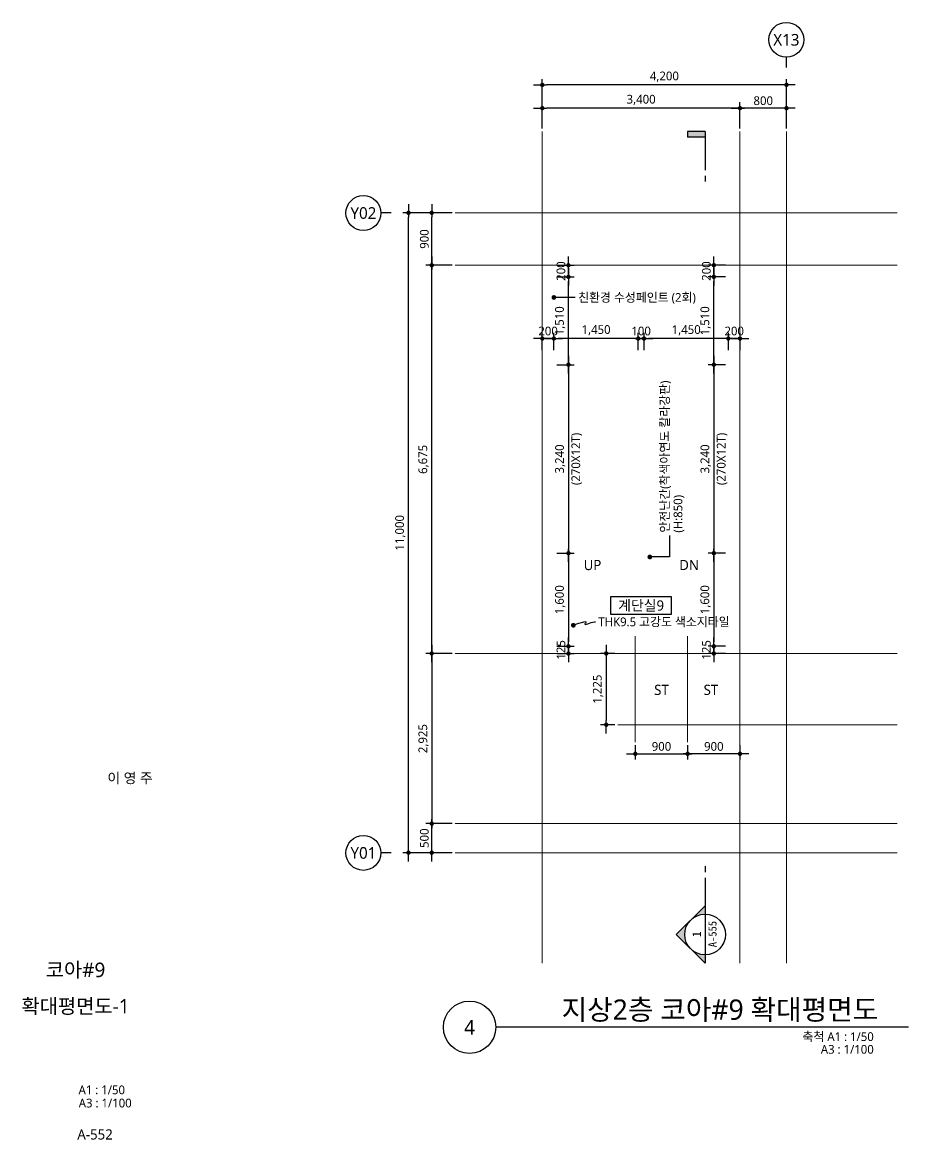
# Model space of a CAD drawing. Header units: millimetres. Extents: x 1467181 to 1850972, y 836037 to 895281.
# Drawn here: x 1764351 to 1779591, y 874037 to 893244 of the extents above; entities that cross this region are included whole.
import ezdxf
from ezdxf.enums import TextEntityAlignment as Align

# ---------------------------------------------------------------- set-up
doc = ezdxf.new("R2010")
doc.units = ezdxf.units.MM
doc.header["$MEASUREMENT"] = 0
doc.linetypes.add('CEN', pattern=[62, 60, -1, 0, -1])
doc.layers.get('0').update_dxf_attribs({"linetype": 'CONTINUOUS'})
for name, color, linetype, lineweight in [('A-AXIS-BUBL', 7, 'CONTINUOUS', 25), ('A-BORD-TEXT', 3, 'CONTINUOUS', 25), ('A-CNTL', 1, 'CEN', 15), ('A-DIMS', 7, 'CONTINUOUS', 25), ('A-MKXS-LEAD', 7, 'CONTINUOUS', 25), ('A-MKXS-MAK1', 3, 'CONTINUOUS', 25), ('A-MKXS-TEXT1', 3, 'CONTINUOUS', 25), ('A-MKXS-TEXT2', 7, 'CONTINUOUS', 25), ('A-MKXX-NAME', 3, 'CONTINUOUS', 25), ('A-MKXX-SYMB', 7, 'CONTINUOUS', 25), ('A-XXXX-SYMB', 7, 'CONTINUOUS', 25), ('A-XXXX-TXT1', 3, 'CONTINUOUS', 25), ('A-XXXX-TXT2', 3, 'CONTINUOUS', 25)]:
    doc.layers.add(name, color=color, linetype=linetype, lineweight=lineweight)
doc.styles.add('HY울릉도L', font='')
doc.styles.add('돋움체', font='')
doc.styles.add('맑은고딕', font='malgun.ttf')
doc.styles.get('HY울릉도L').set_extended_font_data('HYwulM')
doc.styles.get('돋움체').set_extended_font_data('DotumChe')
doc.dimstyles.new('CDIM', dxfattribs={"dimtxt": 3, "dimasz": 1.5, "dimexe": 2, "dimexo": 1, "dimgap": 1, "dimtad": 1, "dimdec": 0, "dimrnd": 0.5, "dimzin": 0, "dimdsep": 32, "dimlunit": 6, "dimtxsty": 'HY울릉도L', "dimblk1": '_CIDOT', "dimblk2": '_CIDOT', "dimsah": 1, "dimcen": 5.5, "dimclrd": 2, "dimclre": 2, "dimclrt": 7, "dimadec": 0, "dimazin": 0, "dimtfac": 1, "dimtdec": 0, "dimtix": 1, "dimtmove": 2, "dimatfit": 1, "dimldrblk": '_CIDOT', "dimfxl": 1, "dimtolj": 1, "dimtzin": 0, "dimlwd": -1, "dimarcsym": 0})

# ---------------------------------------------------------------- blocks, each defined once
blk = doc.blocks.new('_CIDOT')
at = {"color": 0, "linetype": 'ByBlock'}
blk.add_line((2, 0), (-1, 0), dxfattribs=at)
at = {"color": 0, "linetype": 'ByBlock', "const_width": 0.5}
blk.add_lwpolyline([(-0.25, 0, 1), (0.25, 0, 1)], format="xyb", close=True, dxfattribs=at)
blk = doc.blocks.new('*D25')
at = {"layer": 'A-DIMS', "lineweight": -2, "transparency": 16777216}
for p, q in [((-800, 12450), (-800, 12900)), ((0, 12450), (0, 12900))]:
    blk.add_line(p, q, dxfattribs=at)
at = {"layer": 'A-DIMS', "transparency": 16777216}
blk.add_line((-75, 12800), (-725, 12800), dxfattribs=at)
at = {"layer": 'A-DIMS', "transparency": 16777216, "xscale": 75, "yscale": 75, "zscale": 75, "rotation": 180}
blk.add_blockref('_CIDOT', (-800, 12800), dxfattribs=at)
at = {"layer": 'A-DIMS', "transparency": 16777216, "xscale": 75, "yscale": 75, "zscale": 75}
blk.add_blockref('_CIDOT', (0, 12800), dxfattribs=at)
at = {"layer": 'A-DIMS', "color": 3, "transparency": 16777216, "insert": (-400, 12927), "char_height": 150, "attachment_point": 5, "style": '맑은고딕'}
blk.add_mtext('\\A1;800', dxfattribs=at)
blk = doc.blocks.new('*D26')
at = {"layer": 'A-DIMS', "lineweight": -2, "transparency": 16777216}
for p, q in [((-5750, 11000), (-6200, 11000)), ((-5750, 10100), (-6200, 10100))]:
    blk.add_line(p, q, dxfattribs=at)
at = {"layer": 'A-DIMS', "transparency": 16777216}
blk.add_line((-6100, 10175), (-6100, 10925), dxfattribs=at)
at = {"layer": 'A-DIMS', "transparency": 16777216, "xscale": 75, "yscale": 75, "zscale": 75}
for p, rotation in [((-6100, 11000), 90), ((-6100, 10100), 270)]:
    blk.add_blockref('_CIDOT', p, dxfattribs=dict(at, rotation=rotation))
at = {"layer": 'A-DIMS', "color": 3, "transparency": 16777216, "insert": (-6227, 10550), "char_height": 150, "attachment_point": 5, "rotation": 90, "style": '맑은고딕'}
blk.add_mtext('\\A1;900', dxfattribs=at)
blk = doc.blocks.new('*D27')
at = {"layer": 'A-DIMS', "lineweight": -2, "transparency": 16777216}
for p, q in [((-4200, 12450), (-4200, 12900)), ((-800, 12450), (-800, 12900))]:
    blk.add_line(p, q, dxfattribs=at)
at = {"layer": 'A-DIMS', "transparency": 16777216}
blk.add_line((-875, 12800), (-4125, 12800), dxfattribs=at)
at = {"layer": 'A-DIMS', "transparency": 16777216, "xscale": 75, "yscale": 75, "zscale": 75, "rotation": 180}
blk.add_blockref('_CIDOT', (-4200, 12800), dxfattribs=at)
at = {"layer": 'A-DIMS', "transparency": 16777216, "xscale": 75, "yscale": 75, "zscale": 75}
blk.add_blockref('_CIDOT', (-800, 12800), dxfattribs=at)
at = {"layer": 'A-DIMS', "color": 3, "transparency": 16777216, "insert": (-2500, 12940), "char_height": 150, "attachment_point": 5, "style": '맑은고딕'}
blk.add_mtext('\\A1;3,400', dxfattribs=at)
blk = doc.blocks.new('*D28')
at = {"layer": 'A-DIMS', "lineweight": -2, "transparency": 16777216}
for p, q in [((-4200, 12450), (-4200, 13300)), ((0, 12450), (0, 13300))]:
    blk.add_line(p, q, dxfattribs=at)
at = {"layer": 'A-DIMS', "transparency": 16777216}
blk.add_line((-75, 13200), (-4125, 13200), dxfattribs=at)
at = {"layer": 'A-DIMS', "transparency": 16777216, "xscale": 75, "yscale": 75, "zscale": 75, "rotation": 180}
blk.add_blockref('_CIDOT', (-4200, 13200), dxfattribs=at)
at = {"layer": 'A-DIMS', "transparency": 16777216, "xscale": 75, "yscale": 75, "zscale": 75}
blk.add_blockref('_CIDOT', (0, 13200), dxfattribs=at)
at = {"layer": 'A-DIMS', "color": 3, "transparency": 16777216, "insert": (-2100, 13340), "char_height": 150, "attachment_point": 5, "style": '맑은고딕'}
blk.add_mtext('\\A1;4,200', dxfattribs=at)
blk = doc.blocks.new('*D29')
at = {"layer": 'A-DIMS', "lineweight": -2, "transparency": 16777216}
for p, q in [((-5750, 11000), (-6600, 11000)), ((-5750, 0), (-6600, 0))]:
    blk.add_line(p, q, dxfattribs=at)
at = {"layer": 'A-DIMS', "transparency": 16777216}
blk.add_line((-6500, 75), (-6500, 10925), dxfattribs=at)
at = {"layer": 'A-DIMS', "transparency": 16777216, "xscale": 75, "yscale": 75, "zscale": 75}
for p, rotation in [((-6500, 11000), 90), ((-6500, 0), 270)]:
    blk.add_blockref('_CIDOT', p, dxfattribs=dict(at, rotation=rotation))
at = {"layer": 'A-DIMS', "color": 3, "transparency": 16777216, "insert": (-6640, 5500), "char_height": 150, "attachment_point": 5, "rotation": 90, "style": '맑은고딕'}
blk.add_mtext('\\A1;11,000', dxfattribs=at)
blk = doc.blocks.new('*D30')
at = {"layer": 'A-DIMS', "lineweight": -2, "transparency": 16777216}
for p, q in [((-5750, 500), (-6200, 500)), ((-5750, 0), (-6200, 0))]:
    blk.add_line(p, q, dxfattribs=at)
at = {"layer": 'A-DIMS', "transparency": 16777216}
blk.add_line((-6100, 75), (-6100, 425), dxfattribs=at)
at = {"layer": 'A-DIMS', "transparency": 16777216, "xscale": 75, "yscale": 75, "zscale": 75}
for p, rotation in [((-6100, 500), 90), ((-6100, 0), 270)]:
    blk.add_blockref('_CIDOT', p, dxfattribs=dict(at, rotation=rotation))
at = {"layer": 'A-DIMS', "color": 3, "transparency": 16777216, "insert": (-6227, 250), "char_height": 150, "attachment_point": 5, "rotation": 90, "style": '맑은고딕'}
blk.add_mtext('\\A1;500', dxfattribs=at)
blk = doc.blocks.new('*D31')
at = {"layer": 'A-DIMS', "lineweight": -2, "transparency": 16777216}
for p, q in [((-5750, 3425), (-6200, 3425)), ((-5750, 500), (-6200, 500))]:
    blk.add_line(p, q, dxfattribs=at)
at = {"layer": 'A-DIMS', "transparency": 16777216}
blk.add_line((-6100, 3350), (-6100, 575), dxfattribs=at)
at = {"layer": 'A-DIMS', "transparency": 16777216, "xscale": 75, "yscale": 75, "zscale": 75}
for p, rotation in [((-6100, 3425), 90), ((-6100, 500), 270)]:
    blk.add_blockref('_CIDOT', p, dxfattribs=dict(at, rotation=rotation))
at = {"layer": 'A-DIMS', "color": 3, "transparency": 16777216, "insert": (-6240, 1962), "char_height": 150, "attachment_point": 5, "rotation": 90, "style": '맑은고딕'}
blk.add_mtext('\\A1;2,925', dxfattribs=at)
blk = doc.blocks.new('*D32')
at = {"layer": 'A-DIMS', "lineweight": -2, "transparency": 16777216}
for p, q in [((-5750, 10100), (-6200, 10100)), ((-5750, 3425), (-6200, 3425))]:
    blk.add_line(p, q, dxfattribs=at)
at = {"layer": 'A-DIMS', "transparency": 16777216}
blk.add_line((-6100, 3500), (-6100, 10025), dxfattribs=at)
at = {"layer": 'A-DIMS', "transparency": 16777216, "xscale": 75, "yscale": 75, "zscale": 75}
for p, rotation in [((-6100, 10100), 90), ((-6100, 3425), 270)]:
    blk.add_blockref('_CIDOT', p, dxfattribs=dict(at, rotation=rotation))
at = {"layer": 'A-DIMS', "color": 3, "transparency": 16777216, "insert": (-6240, 6762), "char_height": 150, "attachment_point": 5, "rotation": 90, "style": '맑은고딕'}
blk.add_mtext('\\A1;6,675', dxfattribs=at)
blk = doc.blocks.new('*D33')
at = {"layer": 'A-DIMS', "lineweight": -2, "transparency": 16777216}
for p, q in [((-2600, 1850), (-2600, 1600)), ((-1700, 1850), (-1700, 1600))]:
    blk.add_line(p, q, dxfattribs=at)
at = {"layer": 'A-DIMS', "transparency": 16777216}
blk.add_line((-2525, 1700), (-1775, 1700), dxfattribs=at)
at = {"layer": 'A-DIMS', "transparency": 16777216, "xscale": 75, "yscale": 75, "zscale": 75, "rotation": 180}
blk.add_blockref('_CIDOT', (-2600, 1700), dxfattribs=at)
at = {"layer": 'A-DIMS', "transparency": 16777216, "xscale": 75, "yscale": 75, "zscale": 75}
blk.add_blockref('_CIDOT', (-1700, 1700), dxfattribs=at)
at = {"layer": 'A-DIMS', "color": 3, "transparency": 16777216, "insert": (-2150, 1827), "char_height": 150, "attachment_point": 5, "style": '맑은고딕'}
blk.add_mtext('\\A1;900', dxfattribs=at)
blk = doc.blocks.new('*D34')
at = {"layer": 'A-DIMS', "lineweight": -2, "transparency": 16777216}
for p, q in [((-1700, 1850), (-1700, 1600)), ((-800, 1850), (-800, 1600))]:
    blk.add_line(p, q, dxfattribs=at)
at = {"layer": 'A-DIMS', "transparency": 16777216}
blk.add_line((-875, 1700), (-1625, 1700), dxfattribs=at)
at = {"layer": 'A-DIMS', "transparency": 16777216, "xscale": 75, "yscale": 75, "zscale": 75, "rotation": 180}
blk.add_blockref('_CIDOT', (-1700, 1700), dxfattribs=at)
at = {"layer": 'A-DIMS', "transparency": 16777216, "xscale": 75, "yscale": 75, "zscale": 75}
blk.add_blockref('_CIDOT', (-800, 1700), dxfattribs=at)
at = {"layer": 'A-DIMS', "color": 3, "transparency": 16777216, "insert": (-1250, 1827), "char_height": 150, "attachment_point": 5, "style": '맑은고딕'}
blk.add_mtext('\\A1;900', dxfattribs=at)
blk = doc.blocks.new('*D35')
at = {"layer": 'A-DIMS', "lineweight": -2, "transparency": 16777216}
for p, q in [((-2950, 3425), (-3200, 3425)), ((-2950, 2200), (-3200, 2200))]:
    blk.add_line(p, q, dxfattribs=at)
at = {"layer": 'A-DIMS', "transparency": 16777216}
blk.add_line((-3100, 3350), (-3100, 2275), dxfattribs=at)
at = {"layer": 'A-DIMS', "transparency": 16777216, "xscale": 75, "yscale": 75, "zscale": 75}
for p, rotation in [((-3100, 3425), 90), ((-3100, 2200), 270)]:
    blk.add_blockref('_CIDOT', p, dxfattribs=dict(at, rotation=rotation))
at = {"layer": 'A-DIMS', "color": 3, "transparency": 16777216, "insert": (-3240, 2812), "char_height": 150, "attachment_point": 5, "rotation": 90, "style": '맑은고딕'}
blk.add_mtext('\\A1;1,225', dxfattribs=at)
blk = doc.blocks.new('CORE 9- 단면')
at = {"layer": 'A-MKXS-MAK1'}
blk.add_hatch(color=256, dxfattribs=at).paths.add_polyline_path([(22637, 13698), (22637, 13798), (22937, 13798), (22937, 13698)])
h = blk.add_hatch(color=256, dxfattribs=at)
h.paths.add_polyline_path([(22442, -7), (22690, 241, 0.414214), (22690, -254)])
h.paths.add_polyline_path([(22690, 241), (22937, 488), (22937, 343, 0.198912)])
h.paths.add_polyline_path([(22690, -254, 0.198912), (22937, -357), (22937, -502)])
for p, q in [((22637, 13798), (22637, 13698)), ((22937, 13798), (22637, 13798)), ((22937, 13698), (22637, 13698)), ((22937, 13798), (22937, 13135)), ((22937, 13035), (22937, 12935)), ((22937, 1166), (22937, 1066)), ((22937, 966), (22937, -502)), ((22937, 488), (22442, -7)), ((22937, -502), (22442, -7))]:
    blk.add_line(p, q, dxfattribs=at)
blk.add_circle((22937, -7), 350, dxfattribs=at)
at = {"layer": 'A-MKXS-TEXT2', "style": '돋움체'}
for s, height, p in [('A-555', 140, (23065, 0)), ('1', 150, (22793, -2))]:
    blk.add_text(s, height=height, rotation=90, dxfattribs=at).set_placement(p, align=Align.MIDDLE)
blk = doc.blocks.new('*D411')
at = {"layer": 'A-DIMS', "lineweight": -2, "transparency": 16777216}
for p, q in [((1776441, 887359), (1776141, 887359)), ((1776441, 884119), (1776141, 884119))]:
    blk.add_line(p, q, dxfattribs=at)
at = {"layer": 'A-DIMS', "transparency": 16777216}
blk.add_line((1776241, 887284), (1776241, 884194), dxfattribs=at)
at = {"layer": 'A-DIMS', "transparency": 16777216, "xscale": 75, "yscale": 75, "zscale": 75}
for p, rotation in [((1776241, 887359), 90), ((1776241, 884119), 270)]:
    blk.add_blockref('_CIDOT', p, dxfattribs=dict(at, rotation=rotation))
at = {"layer": 'A-DIMS', "color": 3, "transparency": 16777216, "char_height": 150, "attachment_point": 5, "rotation": 90, "style": '맑은고딕'}
for s, insert in [('\\A1;(270X12T)', (1776384, 885739)), ('\\A1;3,240', (1776101, 885739))]:
    blk.add_mtext(s, dxfattribs=dict(at, insert=insert))
blk = doc.blocks.new('*D412')
at = {"layer": 'A-DIMS', "lineweight": -2, "transparency": 16777216}
for p, q in [((1776441, 888869), (1776141, 888869)), ((1776441, 887359), (1776141, 887359))]:
    blk.add_line(p, q, dxfattribs=at)
at = {"layer": 'A-DIMS', "transparency": 16777216}
blk.add_line((1776241, 887434), (1776241, 888794), dxfattribs=at)
at = {"layer": 'A-DIMS', "transparency": 16777216, "xscale": 75, "yscale": 75, "zscale": 75}
for p, rotation in [((1776241, 888869), 90), ((1776241, 887359), 270)]:
    blk.add_blockref('_CIDOT', p, dxfattribs=dict(at, rotation=rotation))
at = {"layer": 'A-DIMS', "color": 3, "transparency": 16777216, "insert": (1776100, 888114), "char_height": 150, "attachment_point": 5, "rotation": 90, "style": '맑은고딕'}
blk.add_mtext('\\A1;1,510', dxfattribs=at)
blk = doc.blocks.new('*D413')
at = {"layer": 'A-DIMS', "lineweight": -2, "transparency": 16777216}
for p, q in [((1776441, 884119), (1776141, 884119)), ((1776441, 882519), (1776141, 882519))]:
    blk.add_line(p, q, dxfattribs=at)
at = {"layer": 'A-DIMS', "transparency": 16777216}
blk.add_line((1776241, 884044), (1776241, 882594), dxfattribs=at)
at = {"layer": 'A-DIMS', "transparency": 16777216, "xscale": 75, "yscale": 75, "zscale": 75}
for p, rotation in [((1776241, 884119), 90), ((1776241, 882519), 270)]:
    blk.add_blockref('_CIDOT', p, dxfattribs=dict(at, rotation=rotation))
at = {"layer": 'A-DIMS', "color": 3, "transparency": 16777216, "insert": (1776100, 883319), "char_height": 150, "attachment_point": 5, "rotation": 90, "style": '맑은고딕'}
blk.add_mtext('\\A1;1,600', dxfattribs=at)
blk = doc.blocks.new('*D414')
at = {"layer": 'A-DIMS', "transparency": 16777216}
for p, q in [((1776241, 882594), (1776241, 882669)), ((1776241, 882519), (1776241, 882394)), ((1776241, 882319), (1776241, 882244))]:
    blk.add_line(p, q, dxfattribs=at)
at = {"layer": 'A-DIMS', "lineweight": -2, "transparency": 16777216}
for p, q in [((1776441, 882519), (1776141, 882519)), ((1776441, 882394), (1776141, 882394))]:
    blk.add_line(p, q, dxfattribs=at)
at = {"layer": 'A-DIMS', "transparency": 16777216, "xscale": 75, "yscale": 75, "zscale": 75}
for p, rotation in [((1776241, 882519), 270), ((1776241, 882394), 90)]:
    blk.add_blockref('_CIDOT', p, dxfattribs=dict(at, rotation=rotation))
at = {"layer": 'A-DIMS', "color": 3, "transparency": 16777216, "insert": (1776113, 882457), "char_height": 150, "attachment_point": 5, "rotation": 90, "style": '맑은고딕'}
blk.add_mtext('\\A1;125', dxfattribs=at)
blk = doc.blocks.new('*D415')
at = {"layer": 'A-DIMS', "transparency": 16777216}
for p, q in [((1776241, 889144), (1776241, 889219)), ((1776241, 888869), (1776241, 889069)), ((1776241, 888794), (1776241, 888719))]:
    blk.add_line(p, q, dxfattribs=at)
at = {"layer": 'A-DIMS', "lineweight": -2, "transparency": 16777216}
for p, q in [((1776441, 889069), (1776141, 889069)), ((1776441, 888869), (1776141, 888869))]:
    blk.add_line(p, q, dxfattribs=at)
at = {"layer": 'A-DIMS', "transparency": 16777216, "xscale": 75, "yscale": 75, "zscale": 75}
for p, rotation in [((1776241, 889069), 270), ((1776241, 888869), 90)]:
    blk.add_blockref('_CIDOT', p, dxfattribs=dict(at, rotation=rotation))
at = {"layer": 'A-DIMS', "color": 3, "transparency": 16777216, "insert": (1776113, 888969), "char_height": 150, "attachment_point": 5, "rotation": 90, "style": '맑은고딕'}
blk.add_mtext('\\A1;200', dxfattribs=at)
blk = doc.blocks.new('*D416')
at = {"layer": 'A-DIMS', "lineweight": -2, "transparency": 16777216}
for p, q in [((1775041, 887609), (1775041, 887909)), ((1776491, 887609), (1776491, 887909))]:
    blk.add_line(p, q, dxfattribs=at)
at = {"layer": 'A-DIMS', "transparency": 16777216}
blk.add_line((1776416, 887809), (1775116, 887809), dxfattribs=at)
at = {"layer": 'A-DIMS', "transparency": 16777216, "xscale": 75, "yscale": 75, "zscale": 75, "rotation": 180}
blk.add_blockref('_CIDOT', (1775041, 887809), dxfattribs=at)
at = {"layer": 'A-DIMS', "transparency": 16777216, "xscale": 75, "yscale": 75, "zscale": 75}
blk.add_blockref('_CIDOT', (1776491, 887809), dxfattribs=at)
at = {"layer": 'A-DIMS', "color": 3, "transparency": 16777216, "insert": (1775766, 887950), "char_height": 150, "attachment_point": 5, "style": '맑은고딕'}
blk.add_mtext('\\A1;1,450', dxfattribs=at)
blk = doc.blocks.new('*D417')
at = {"layer": 'A-DIMS', "transparency": 16777216}
for p, q in [((1776416, 887809), (1776341, 887809)), ((1776691, 887809), (1776491, 887809)), ((1776766, 887809), (1776841, 887809))]:
    blk.add_line(p, q, dxfattribs=at)
at = {"layer": 'A-DIMS', "lineweight": -2, "transparency": 16777216}
for p, q in [((1776491, 887609), (1776491, 887909)), ((1776691, 887609), (1776691, 887909))]:
    blk.add_line(p, q, dxfattribs=at)
at = {"layer": 'A-DIMS', "transparency": 16777216, "xscale": 75, "yscale": 75, "zscale": 75}
blk.add_blockref('_CIDOT', (1776491, 887809), dxfattribs=at)
at = {"layer": 'A-DIMS', "transparency": 16777216, "xscale": 75, "yscale": 75, "zscale": 75, "rotation": 180}
blk.add_blockref('_CIDOT', (1776691, 887809), dxfattribs=at)
at = {"layer": 'A-DIMS', "color": 3, "transparency": 16777216, "insert": (1776591, 887937), "char_height": 150, "attachment_point": 5, "style": '맑은고딕'}
blk.add_mtext('\\A1;200', dxfattribs=at)
blk = doc.blocks.new('*D418')
at = {"layer": 'A-DIMS', "lineweight": -2, "transparency": 16777216}
for p, q in [((1773491, 887609), (1773491, 887909)), ((1774941, 887609), (1774941, 887909))]:
    blk.add_line(p, q, dxfattribs=at)
at = {"layer": 'A-DIMS', "transparency": 16777216}
blk.add_line((1774866, 887809), (1773566, 887809), dxfattribs=at)
at = {"layer": 'A-DIMS', "transparency": 16777216, "xscale": 75, "yscale": 75, "zscale": 75, "rotation": 180}
blk.add_blockref('_CIDOT', (1773491, 887809), dxfattribs=at)
at = {"layer": 'A-DIMS', "transparency": 16777216, "xscale": 75, "yscale": 75, "zscale": 75}
blk.add_blockref('_CIDOT', (1774941, 887809), dxfattribs=at)
at = {"layer": 'A-DIMS', "color": 3, "transparency": 16777216, "insert": (1774216, 887950), "char_height": 150, "attachment_point": 5, "style": '맑은고딕'}
blk.add_mtext('\\A1;1,450', dxfattribs=at)
blk = doc.blocks.new('*D419')
at = {"layer": 'A-DIMS', "transparency": 16777216}
for p, q in [((1774866, 887809), (1774791, 887809)), ((1775041, 887809), (1774941, 887809)), ((1775116, 887809), (1775191, 887809))]:
    blk.add_line(p, q, dxfattribs=at)
at = {"layer": 'A-DIMS', "lineweight": -2, "transparency": 16777216}
for p, q in [((1774941, 887609), (1774941, 887909)), ((1775041, 887609), (1775041, 887909))]:
    blk.add_line(p, q, dxfattribs=at)
at = {"layer": 'A-DIMS', "transparency": 16777216, "xscale": 75, "yscale": 75, "zscale": 75}
blk.add_blockref('_CIDOT', (1774941, 887809), dxfattribs=at)
at = {"layer": 'A-DIMS', "transparency": 16777216, "xscale": 75, "yscale": 75, "zscale": 75, "rotation": 180}
blk.add_blockref('_CIDOT', (1775041, 887809), dxfattribs=at)
at = {"layer": 'A-DIMS', "color": 3, "transparency": 16777216, "insert": (1774991, 887937), "char_height": 150, "attachment_point": 5, "style": '맑은고딕'}
blk.add_mtext('\\A1;100', dxfattribs=at)
blk = doc.blocks.new('*D420')
at = {"layer": 'A-DIMS', "transparency": 16777216}
for p, q in [((1773216, 887809), (1773141, 887809)), ((1773491, 887809), (1773291, 887809)), ((1773566, 887809), (1773641, 887809))]:
    blk.add_line(p, q, dxfattribs=at)
at = {"layer": 'A-DIMS', "lineweight": -2, "transparency": 16777216}
for p, q in [((1773291, 887609), (1773291, 887909)), ((1773491, 887609), (1773491, 887909))]:
    blk.add_line(p, q, dxfattribs=at)
at = {"layer": 'A-DIMS', "transparency": 16777216, "xscale": 75, "yscale": 75, "zscale": 75}
blk.add_blockref('_CIDOT', (1773291, 887809), dxfattribs=at)
at = {"layer": 'A-DIMS', "transparency": 16777216, "xscale": 75, "yscale": 75, "zscale": 75, "rotation": 180}
blk.add_blockref('_CIDOT', (1773491, 887809), dxfattribs=at)
at = {"layer": 'A-DIMS', "color": 3, "transparency": 16777216, "insert": (1773391, 887937), "char_height": 150, "attachment_point": 5, "style": '맑은고딕'}
blk.add_mtext('\\A1;200', dxfattribs=at)
blk = doc.blocks.new('*D421')
at = {"layer": 'A-DIMS', "lineweight": -2, "transparency": 16777216}
for p, q in [((1773541, 887359), (1773841, 887359)), ((1773541, 884119), (1773841, 884119))]:
    blk.add_line(p, q, dxfattribs=at)
at = {"layer": 'A-DIMS', "transparency": 16777216}
blk.add_line((1773741, 887284), (1773741, 884194), dxfattribs=at)
at = {"layer": 'A-DIMS', "transparency": 16777216, "xscale": 75, "yscale": 75, "zscale": 75}
for p, rotation in [((1773741, 887359), 90), ((1773741, 884119), 270)]:
    blk.add_blockref('_CIDOT', p, dxfattribs=dict(at, rotation=rotation))
at = {"layer": 'A-DIMS', "color": 3, "transparency": 16777216, "char_height": 150, "attachment_point": 5, "rotation": 90, "style": '맑은고딕'}
for s, insert in [('\\A1;(270X12T)', (1773884, 885739)), ('\\A1;3,240', (1773601, 885739))]:
    blk.add_mtext(s, dxfattribs=dict(at, insert=insert))
blk = doc.blocks.new('*D422')
at = {"layer": 'A-DIMS', "lineweight": -2, "transparency": 16777216}
for p, q in [((1773541, 888869), (1773841, 888869)), ((1773541, 887359), (1773841, 887359))]:
    blk.add_line(p, q, dxfattribs=at)
at = {"layer": 'A-DIMS', "transparency": 16777216}
blk.add_line((1773741, 887434), (1773741, 888794), dxfattribs=at)
at = {"layer": 'A-DIMS', "transparency": 16777216, "xscale": 75, "yscale": 75, "zscale": 75}
for p, rotation in [((1773741, 888869), 90), ((1773741, 887359), 270)]:
    blk.add_blockref('_CIDOT', p, dxfattribs=dict(at, rotation=rotation))
at = {"layer": 'A-DIMS', "color": 3, "transparency": 16777216, "insert": (1773600, 888114), "char_height": 150, "attachment_point": 5, "rotation": 90, "style": '맑은고딕'}
blk.add_mtext('\\A1;1,510', dxfattribs=at)
blk = doc.blocks.new('*D423')
at = {"layer": 'A-DIMS', "lineweight": -2, "transparency": 16777216}
for p, q in [((1773541, 884119), (1773841, 884119)), ((1773541, 882519), (1773841, 882519))]:
    blk.add_line(p, q, dxfattribs=at)
at = {"layer": 'A-DIMS', "transparency": 16777216}
blk.add_line((1773741, 884044), (1773741, 882594), dxfattribs=at)
at = {"layer": 'A-DIMS', "transparency": 16777216, "xscale": 75, "yscale": 75, "zscale": 75}
for p, rotation in [((1773741, 884119), 90), ((1773741, 882519), 270)]:
    blk.add_blockref('_CIDOT', p, dxfattribs=dict(at, rotation=rotation))
at = {"layer": 'A-DIMS', "color": 3, "transparency": 16777216, "insert": (1773600, 883319), "char_height": 150, "attachment_point": 5, "rotation": 90, "style": '맑은고딕'}
blk.add_mtext('\\A1;1,600', dxfattribs=at)
blk = doc.blocks.new('*D424')
at = {"layer": 'A-DIMS', "transparency": 16777216}
for p, q in [((1773741, 882594), (1773741, 882669)), ((1773741, 882519), (1773741, 882394)), ((1773741, 882319), (1773741, 882244))]:
    blk.add_line(p, q, dxfattribs=at)
at = {"layer": 'A-DIMS', "lineweight": -2, "transparency": 16777216}
for p, q in [((1773541, 882519), (1773841, 882519)), ((1773541, 882394), (1773841, 882394))]:
    blk.add_line(p, q, dxfattribs=at)
at = {"layer": 'A-DIMS', "transparency": 16777216, "xscale": 75, "yscale": 75, "zscale": 75}
for p, rotation in [((1773741, 882519), 270), ((1773741, 882394), 90)]:
    blk.add_blockref('_CIDOT', p, dxfattribs=dict(at, rotation=rotation))
at = {"layer": 'A-DIMS', "color": 3, "transparency": 16777216, "insert": (1773613, 882457), "char_height": 150, "attachment_point": 5, "rotation": 90, "style": '맑은고딕'}
blk.add_mtext('\\A1;125', dxfattribs=at)
blk = doc.blocks.new('*D425')
at = {"layer": 'A-DIMS', "transparency": 16777216}
for p, q in [((1773741, 889144), (1773741, 889219)), ((1773741, 888869), (1773741, 889069)), ((1773741, 888794), (1773741, 888719))]:
    blk.add_line(p, q, dxfattribs=at)
at = {"layer": 'A-DIMS', "lineweight": -2, "transparency": 16777216}
for p, q in [((1773541, 889069), (1773841, 889069)), ((1773541, 888869), (1773841, 888869))]:
    blk.add_line(p, q, dxfattribs=at)
at = {"layer": 'A-DIMS', "transparency": 16777216, "xscale": 75, "yscale": 75, "zscale": 75}
for p, rotation in [((1773741, 889069), 270), ((1773741, 888869), 90)]:
    blk.add_blockref('_CIDOT', p, dxfattribs=dict(at, rotation=rotation))
at = {"layer": 'A-DIMS', "color": 3, "transparency": 16777216, "insert": (1773613, 888969), "char_height": 150, "attachment_point": 5, "rotation": 90, "style": '맑은고딕'}
blk.add_mtext('\\A1;200', dxfattribs=at)
blk = doc.blocks.new('CORE9_GRID')
at = {"layer": 'A-AXIS-BUBL', "ltscale": 0.2}
for p, q in [((0, 13500), (0, 13675)), ((-6800, 11000), (-6975, 11000)), ((-6800, 0), (-6975, 0))]:
    blk.add_line(p, q, dxfattribs=at)
for centre in [(-2.9, 13975), (-7275, 10997.1), (-7275, -2.9)]:
    blk.add_circle(centre, 300, dxfattribs=at)
at = {"layer": 'A-CNTL'}
for p, q in [((-4200, -1900), (-4200, 12400)), ((-800, -1900), (-800, 12400)), ((0, -1900), (0, 12400)), ((-5700, 11000), (1900, 11000)), ((-5700, 10100), (1900, 10100)), ((-2600, 1900), (-2600, 3725)), ((-1700, 1900), (-1700, 3725)), ((-5700, 3425), (1900, 3425)), ((1900, 2200), (-2900, 2200)), ((-5700, 500), (1900, 500)), ((-5700, 0), (1900, 0))]:
    blk.add_line(p, q, dxfattribs=at)
at = {"layer": 'A-XXXX-TXT2', "ltscale": 0.2, "style": '맑은고딕'}
for s, p in [('X13', (-2.9, 13975)), ('Y02', (-7275, 10997.1)), ('Y01', (-7275, -2.9))]:
    blk.add_text(s, height=200, dxfattribs=at).set_placement(p, align=Align.MIDDLE)
at = {"layer": 'A-DIMS'}
for base, p1, p2, angle, picture, middle in [((-4200, 13200), (0, 12400), (-4200, 12400), 180, '*D28', (-2100, 13340.1)), ((-4200, 12800), (-800, 12400), (-4200, 12400), 180, '*D27', (-2500, 12940.1)), ((-800, 12800), (0, 12400), (-800, 12400), 180, '*D25', (-400, 12927.5)), ((-6500, 11000), (-5700, 0), (-5700, 11000), 270, '*D29', (-6640.5, 5500)), ((-6100, 11000), (-5700, 10100), (-5700, 11000), 270, '*D26', (-6227.5, 10550)), ((-6100, 10100), (-5700, 3425), (-5700, 10100), 270, '*D32', (-6240.1, 6762.5)), ((-6100, 500), (-5700, 3425), (-5700, 500), 90, '*D31', (-6240.1, 1962.5)), ((-3100, 2200), (-2900, 3425), (-2900, 2200), 90, '*D35', (-3240.5, 2812.5)), ((-1700, 1700), (-2600, 1900), (-1700, 1900), 180, '*D33', (-2150, 1827.5)), ((-1700, 1700), (-800, 1900), (-1700, 1900), 0, '*D34', (-1250, 1827.5)), ((-6100, 500), (-5700, 0), (-5700, 500), 270, '*D30', (-6227.5, 250))]:
    dim = blk.add_linear_dim(base=base, p1=p1, p2=p2, angle=angle, dimstyle='CDIM', override={"dimscale": 50, "dimtxsty": '맑은고딕', "dimclrd": 256, "dimclre": 256, "dimclrt": 3}, dxfattribs=at)
    dim.commit()
    dim.dimension.update_dxf_attribs({"geometry": picture, "text_midpoint": middle})

msp = doc.modelspace()

# ---------------------------------------------------------------- linework, layer by layer
at = {"layer": 'A-MKXS-LEAD', "const_width": 40}
for points in [[(1773469.9, 888516.9, 1), (1773511.3, 888512.7, 1)], [(1775142.8, 884033.6, -1), (1775138.7, 884075.1, -1)], [(1773804.9, 882881.4, 1), (1773846.3, 882877.2, 1)]]:
    msp.add_lwpolyline(points, format="xyb", close=True, dxfattribs=at)
at = {"layer": 'A-MKXS-LEAD'}
for points in [[(1773857.6, 888514.8), (1773490.6, 888514.8), (1773490.6, 888514.8)], [(1775480.1, 884421.4), (1775480.1, 884054.4), (1775140.7, 884054.4)], [(1773824.8, 882879), (1773922.5, 882915.8), (1773986.2, 882935.7), (1774022.5, 882942.2), (1774037.8, 882938.7), (1774039, 882928.8), (1774032.5, 882916), (1774025, 882903.8), (1774023, 882895.7), (1774031.7, 882894.4), (1774049.8, 882898.8), (1774074.7, 882907), (1774103.6, 882917.1), (1774133.8, 882927.2), (1774162.6, 882935.4), (1774187.3, 882939.7), (1774205.1, 882938.3)]]:
    msp.add_lwpolyline(points, dxfattribs=at)
at = {"layer": 'A-MKXX-SYMB'}
msp.add_lwpolyline([(1775515.7, 883369.4), (1774465.7, 883369.4), (1774465.7, 883069.4), (1775515.7, 883069.4)], close=True, dxfattribs=at)
at = {"layer": 'A-XXXX-SYMB'}
msp.add_line((1779590.7, 875969.4), (1772490.7, 875969.4), dxfattribs=at)
msp.add_circle((1772040.7, 875969.4), 450, dxfattribs=at)

# ---------------------------------------------------------------- block references
at = {"layer": 'A-DIMS'}
for name, p in [('CORE9_GRID', (1777490.7, 878969.4)), ('CORE 9- 단면', (1753153.4, 877571))]:
    msp.add_blockref(name, p, dxfattribs=at)

# ---------------------------------------------------------------- texts
at = {"layer": 'A-BORD-TEXT', "style": '맑은고딕'}
for s, height, p in [('이 영 주', 175, (1766591.3, 880165.5)), ('A1 : 1/50', 150, (1766116.5, 874817.8)), ('A3 : 1/100', 150, (1766231.4, 874591)), ('A-552', 175, (1765906.7, 874039.2))]:
    msp.add_text(s, height=height, dxfattribs=at).set_placement(p, align=Align.RIGHT)
for s, p in [('코아#9', (1765265.7, 876955.6)), ('확대평면도-1', (1765265.7, 876330.6))]:
    msp.add_text(s, height=250, dxfattribs=at).set_placement(p, align=Align.MIDDLE_CENTER)
at = {"layer": 'A-MKXS-TEXT1', "style": '맑은고딕'}
for s, p in [('친환경 수성페인트 (2회)', (1773907.6, 888514.8)), ('THK9.5 고강도 색소지타일', (1774255.1, 882938.3))]:
    msp.add_text(s, height=150, dxfattribs=at).set_placement(p, align=Align.MIDDLE_LEFT)
for s, p in [('안전난간(착색아연도 칼라강판)', (1775396.7, 884471.4)), ('(H:850)', (1775624.2, 884471.4))]:
    msp.add_text(s, height=150, rotation=90, dxfattribs=at).set_placement(p, align=Align.MIDDLE_LEFT)
at = {"layer": 'A-MKXX-NAME', "style": '맑은고딕'}
for s, p in [('UP', (1774154.9, 883915.6)), ('DN', (1775815.7, 883915.6)), ('계단실9', (1774990.7, 883219.4)), ('ST', (1775340.7, 881769.4)), ('ST', (1776190.7, 881769.4))]:
    msp.add_text(s, height=175, dxfattribs=at).set_placement(p, align=Align.MIDDLE_CENTER)
at = {"layer": 'A-XXXX-TXT1', "style": '맑은고딕'}
msp.add_text('지상2층 코아#9 확대평면도', height=350, dxfattribs=at).set_placement((1779068.7, 875992), align=Align.BOTTOM_RIGHT)
msp.add_text('4', height=250, dxfattribs=at).set_placement((1772040.7, 875969.4), align=Align.MIDDLE)
for s, p in [('축척 A1 : 1/50', (1778990.9, 875883.2)), ('A3 : 1/100', (1778990.9, 875664.3))]:
    msp.add_text(s, height=150, dxfattribs=at).set_placement(p, align=Align.TOP_RIGHT)

# ---------------------------------------------------------------- dimensions: what is measured, and where the dimension line sits
at = {"layer": 'A-DIMS'}
for base, p1, p2, picture, middle in [((1773740.7, 889069.4), (1773490.7, 888869.4), (1773490.7, 889069.4), '*D425', (1773613.2, 888969.4)), ((1776240.7, 889069.4), (1776490.7, 888869.4), (1776490.7, 889069.4), '*D415', (1776113.2, 888969.4)), ((1773740.7, 888869.4), (1773490.7, 887359.4), (1773490.7, 888869.4), '*D422', (1773600.3, 888114.4)), ((1776240.7, 888869.4), (1776490.7, 887359.4), (1776490.7, 888869.4), '*D412', (1776100.2, 888114.4))]:
    dim = msp.add_linear_dim(base=base, p1=p1, p2=p2, angle=90, dimstyle='CDIM', override={"dimscale": 50, "dimtxsty": '맑은고딕', "dimclrd": 256, "dimclre": 256, "dimclrt": 3}, dxfattribs=at)
    dim.commit()
    dim.dimension.update_dxf_attribs({"geometry": picture, "text_midpoint": middle})
for base, p1, p2, picture, middle in [((1773290.7, 887809.4), (1773490.7, 887559.4), (1773290.7, 887559.4), '*D420', (1773390.7, 887936.9)), ((1773490.7, 887809.4), (1774940.7, 887559.4), (1773490.7, 887559.4), '*D418', (1774215.7, 887949.8)), ((1774940.7, 887809.4), (1775040.7, 887559.4), (1774940.7, 887559.4), '*D419', (1774990.7, 887937.3)), ((1775040.7, 887809.4), (1776490.7, 887559.4), (1775040.7, 887559.4), '*D416', (1775765.7, 887949.8)), ((1776490.7, 887809.4), (1776690.7, 887559.4), (1776490.7, 887559.4), '*D417', (1776590.7, 887936.9))]:
    dim = msp.add_linear_dim(base=base, p1=p1, p2=p2, dimstyle='CDIM', override={"dimscale": 50, "dimtxsty": '맑은고딕', "dimclrd": 256, "dimclre": 256, "dimclrt": 3}, dxfattribs=at)
    dim.commit()
    dim.dimension.update_dxf_attribs({"geometry": picture, "text_midpoint": middle})
for base, p1, p2, text, picture, middle in [((1773740.7, 884119.4), (1773490.7, 887359.4), (1773490.7, 884119.4), '<>\\X(270X12T)', '*D421', (1773740.7, 885739.4)), ((1776240.7, 884119.4), (1776490.7, 887359.4), (1776490.7, 884119.4), '<>\\X(270X12T)', '*D411', (1776240.7, 885739.4)), ((1773740.8, 882519.4), (1773490.7, 884119.4), (1773490.7, 882519.4), '<>\\X', '*D423', (1773740.8, 883319.4)), ((1776240.7, 882519.4), (1776490.7, 884119.4), (1776490.7, 882519.4), '<>\\X', '*D413', (1776240.7, 883319.4)), ((1773740.7, 882394.4), (1773490.7, 882519.4), (1773490.7, 882394.4), '<>\\X', '*D424', (1773740.7, 882456.9)), ((1776240.7, 882394.4), (1776490.7, 882519.4), (1776490.7, 882394.4), '<>\\X', '*D414', (1776240.7, 882456.9))]:
    dim = msp.add_linear_dim(base=base, p1=p1, p2=p2, angle=90, text=text, dimstyle='CDIM', override={"dimscale": 50, "dimtxsty": '맑은고딕', "dimclrd": 256, "dimclre": 256, "dimclrt": 3}, dxfattribs=at)
    dim.commit()
    dim.dimension.update_dxf_attribs({"geometry": picture, "text_midpoint": middle})

doc.saveas('drawing.dxf')
